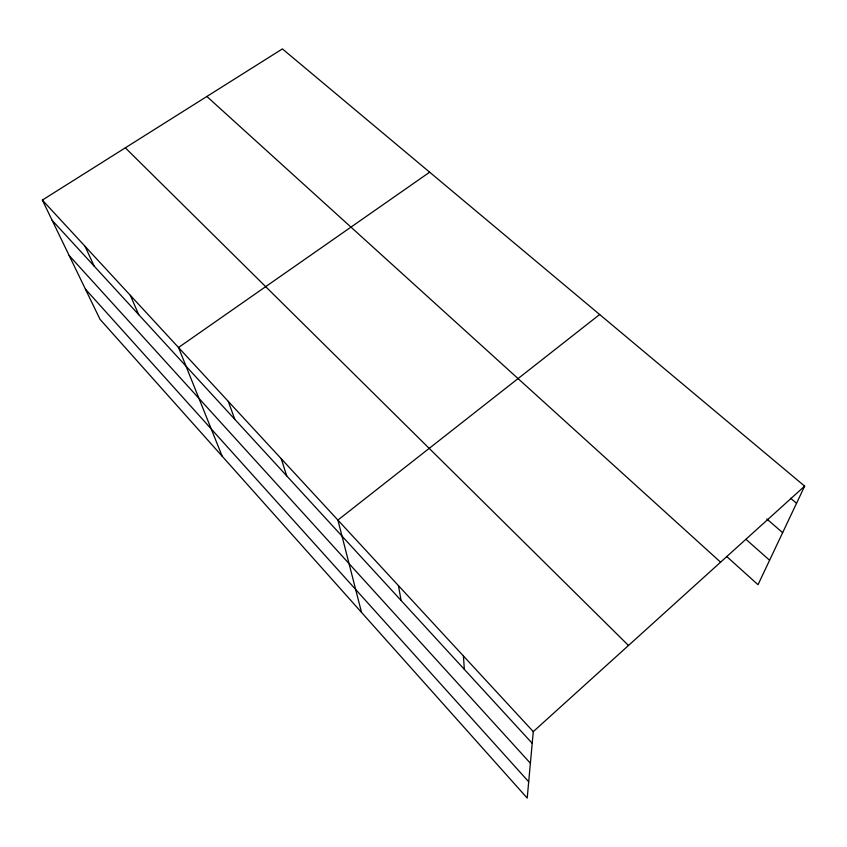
<?xml version="1.0" encoding="UTF-8"?>
<svg xmlns="http://www.w3.org/2000/svg" width="847" height="847" viewBox="0 0 847 847"><rect width="100%" height="100%" fill="white"/><g stroke="black" fill="none" stroke-linecap="round" stroke-linejoin="round"><path stroke-width="1.27" d="M804.65 486.136L533.282 731.617L527.205 798.096L100.01 319.308L42.35 200.083L282.4 48.904L804.65 486.136L758.023 584.716L726.62 556.415M599.655 314.512L337.9 520.069L361.531 612.413M429.651 172.185L178.516 347.503L222.179 456.226M790.558 498.205L796.54 503.277M766.831 518.978L782.639 532.678M746.038 539.401L769.595 560.248M206.859 96.484L720.585 562.186M125.324 147.823L628.495 645.488M42.35 200.083L533.282 731.617M52.143 220.347L532.212 743.317M69.179 255.55L530.391 763.253M85.399 289.102L528.697 781.781M85.039 246.297L94.165 266.127M130.343 295.349L138.707 314.65M228.277 401.383L234.788 419.307M281.289 458.788L286.678 475.845M398.461 585.648L401.086 600.47M463.425 655.991L464.336 669.374"/></g></svg>
